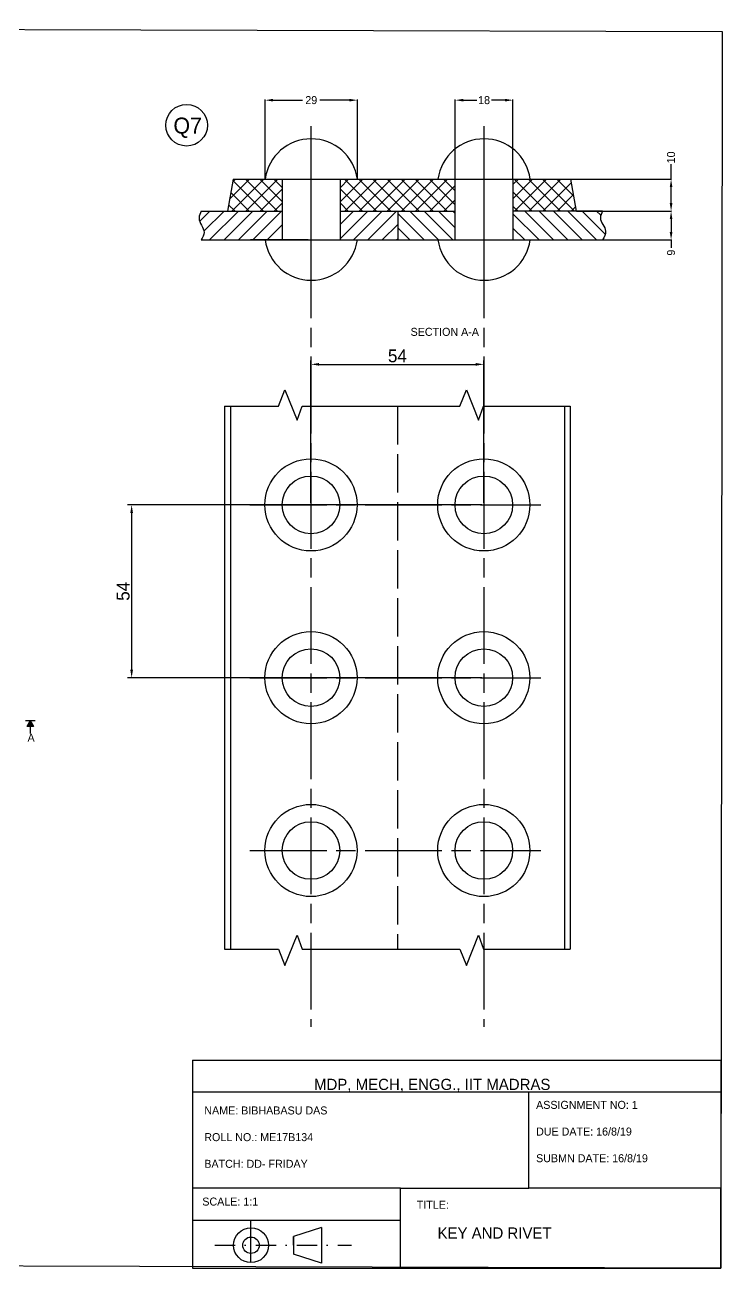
# Model space of a CAD drawing. Header units: millimetres. Extents: x -2626 to 3046, y -440 to 1628.
# Drawn here: x -1385.5 to -1167.6, y 420.7 to 809.1 of the extents above; entities that cross this region are included whole.
import ezdxf

# ---------------------------------------------------------------- set-up
doc = ezdxf.new("R2010")
doc.units = ezdxf.units.MM
for name, pattern in [('ACAD_ISO02W100', [15, 12, -3]), ('ACAD_ISO08W100', [36, 24, -3, 6, -3]), ('CENTER', [50.8, 31.75, -6.35, 6.35, -6.35]), ('DASHDOT2', [12.7, 6.35, -3.175, 0, -3.175])]:
    doc.linetypes.add(name, pattern=pattern)
doc.dimstyles.new('ISO-25', dxfattribs={"dimtxt": 4, "dimasz": 2.5, "dimexe": 1.25, "dimexo": 0.625, "dimtad": 1, "dimtxsty": 'Standard', "dimcen": 2.5, "dimadec": 0, "dimazin": 0, "dimtfac": 1, "dimtmove": 0, "dimatfit": 3, "dimfxl": 1, "dimarcsym": 0})
doc.dimstyles.get("Standard").update_dxf_attribs({"dimtxt": 2.5, "dimasz": 2.5, "dimexe": 0.18, "dimexo": 0.0625, "dimtad": 0, "dimdec": 0, "dimzin": 0, "dimdsep": 46, "dimtxsty": 'Standard', "dimcen": 2.5, "dimclrd": 3, "dimclre": 3, "dimclrt": 4, "dimadec": 0, "dimazin": 0, "dimtfac": 1, "dimtdec": 0, "dimtofl": 0, "dimtmove": 0, "dimatfit": 3, "dimfxl": 1, "dimtolj": 1, "dimtzin": 0, "dimarcsym": 0})

# ---------------------------------------------------------------- blocks, each defined once
blk = doc.blocks.new('*U319')
at = {"color": 0, "linetype": 'CENTER', "ltscale": 5, "transparency": 16777216}
blk.add_line((0, -25.6), (0, 25.6), dxfattribs=at)
blk = doc.blocks.new('*U320')
at = {"color": 0, "linetype": 'CENTER', "ltscale": 5, "transparency": 16777216}
blk.add_line((0, -25.6), (0, 25.6), dxfattribs=at)
blk = doc.blocks.new('*D360')
at = {"color": 3, "lineweight": -2, "transparency": 16777216}
for p, q in [((-1183.58, 760.93), (-1183.58, 765.65)), ((-1214.95, 760.93), (-1183.4, 760.93)), ((-1183.58, 753.43), (-1183.58, 758.43)), ((-1213.18, 750.93), (-1183.4, 750.93))]:
    blk.add_line(p, q, dxfattribs=at)
at = {"color": 3, "transparency": 16777216}
for points in [[(-1184, 758.43), (-1183.16, 758.43), (-1183.58, 760.93)], [(-1184, 753.43), (-1183.16, 753.43), (-1183.58, 750.93)]]:
    blk.add_solid(points, dxfattribs=at)
at = {"layer": 'Defpoints', "color": 0, "transparency": 16777216}
for p in [(-1215.01, 760.93), (-1213.24, 750.93), (-1183.58, 750.93)]:
    blk.add_point(p, dxfattribs=at)
at = {"color": 4, "transparency": 16777216, "insert": (-1183.58, 767.73), "char_height": 2.5, "attachment_point": 5, "rotation": 90}
blk.add_mtext('\\A1;10', dxfattribs=at)
blk = doc.blocks.new('*D361')
at = {"color": 3, "lineweight": -2, "transparency": 16777216}
for p, q in [((-1211.19, 750.93), (-1183.4, 750.93)), ((-1183.58, 748.43), (-1183.58, 744.43)), ((-1210.04, 741.93), (-1183.4, 741.93)), ((-1183.58, 741.93), (-1183.58, 739.43))]:
    blk.add_line(p, q, dxfattribs=at)
at = {"color": 3, "transparency": 16777216}
for points in [[(-1184, 748.43), (-1183.16, 748.43), (-1183.58, 750.93)], [(-1184, 744.43), (-1183.16, 744.43), (-1183.58, 741.93)]]:
    blk.add_solid(points, dxfattribs=at)
at = {"layer": 'Defpoints', "color": 0, "transparency": 16777216}
for p in [(-1211.25, 750.93), (-1210.1, 741.93), (-1183.58, 741.93)]:
    blk.add_point(p, dxfattribs=at)
at = {"color": 4, "transparency": 16777216, "insert": (-1183.58, 737.97), "char_height": 2.5, "attachment_point": 5, "rotation": 90}
blk.add_mtext('\\A1;9', dxfattribs=at)
blk = doc.blocks.new('*D362')
at = {"color": 3, "lineweight": -2, "transparency": 16777216}
for p, q in [((-1310.41, 761), (-1310.41, 785.79)), ((-1307.91, 785.61), (-1298.72, 785.61)), ((-1284.11, 785.61), (-1293.3, 785.61)), ((-1281.61, 761), (-1281.61, 785.79))]:
    blk.add_line(p, q, dxfattribs=at)
at = {"color": 3, "transparency": 16777216}
for points in [[(-1307.91, 786.03), (-1307.91, 785.19), (-1310.41, 785.61)], [(-1284.11, 786.03), (-1284.11, 785.19), (-1281.61, 785.61)]]:
    blk.add_solid(points, dxfattribs=at)
at = {"layer": 'Defpoints', "color": 0, "transparency": 16777216}
for p in [(-1281.61, 785.61), (-1310.41, 760.93), (-1281.61, 760.93)]:
    blk.add_point(p, dxfattribs=at)
at = {"color": 4, "transparency": 16777216, "insert": (-1296.01, 785.61), "char_height": 2.5, "attachment_point": 5}
blk.add_mtext('\\A1;29', dxfattribs=at)
blk = doc.blocks.new('*D363')
at = {"color": 3, "lineweight": -2, "transparency": 16777216}
for p, q in [((-1251.01, 761), (-1251.01, 785.79)), ((-1248.51, 785.61), (-1244.3, 785.61)), ((-1235.51, 785.61), (-1239.72, 785.61)), ((-1233.01, 761), (-1233.01, 785.79))]:
    blk.add_line(p, q, dxfattribs=at)
at = {"color": 3, "transparency": 16777216}
for points in [[(-1248.51, 786.03), (-1248.51, 785.19), (-1251.01, 785.61)], [(-1235.51, 786.03), (-1235.51, 785.19), (-1233.01, 785.61)]]:
    blk.add_solid(points, dxfattribs=at)
at = {"layer": 'Defpoints', "color": 0, "transparency": 16777216}
for p in [(-1233.01, 785.61), (-1251.01, 760.93), (-1233.01, 760.93)]:
    blk.add_point(p, dxfattribs=at)
at = {"color": 4, "transparency": 16777216, "insert": (-1242.01, 785.61), "char_height": 2.5, "attachment_point": 5}
blk.add_mtext('\\A1;18', dxfattribs=at)
blk = doc.blocks.new('*D455')
at = {"color": 0, "lineweight": -2, "transparency": 16777216}
for p, q in [((-1242.72, 659.15), (-1353.38, 659.15)), ((-1352.13, 656.65), (-1352.13, 607.65)), ((-1242.72, 605.15), (-1353.38, 605.15))]:
    blk.add_line(p, q, dxfattribs=at)
at = {"color": 0, "transparency": 16777216}
for points in [[(-1352.55, 656.65), (-1351.71, 656.65), (-1352.13, 659.15)], [(-1352.55, 607.65), (-1351.71, 607.65), (-1352.13, 605.15)]]:
    blk.add_solid(points, dxfattribs=at)
at = {"layer": 'Defpoints', "color": 0, "transparency": 16777216}
for p in [(-1242.09, 659.15), (-1352.13, 605.15), (-1242.09, 605.15)]:
    blk.add_point(p, dxfattribs=at)
at = {"color": 0, "transparency": 16777216, "insert": (-1354.76, 632.15), "char_height": 4, "attachment_point": 5, "rotation": 90}
blk.add_mtext('54', dxfattribs=at)
blk = doc.blocks.new('*D456')
at = {"color": 0, "lineweight": -2, "transparency": 16777216}
for p, q in [((-1296.09, 659.78), (-1296.09, 704.31)), ((-1242.09, 659.78), (-1242.09, 704.31)), ((-1293.59, 703.06), (-1244.59, 703.06))]:
    blk.add_line(p, q, dxfattribs=at)
at = {"color": 0, "transparency": 16777216}
for points in [[(-1293.59, 703.48), (-1293.59, 702.65), (-1296.09, 703.06)], [(-1244.59, 703.48), (-1244.59, 702.65), (-1242.09, 703.06)]]:
    blk.add_solid(points, dxfattribs=at)
at = {"layer": 'Defpoints', "color": 0, "transparency": 16777216}
for p in [(-1242.09, 703.06), (-1296.09, 659.15), (-1242.09, 659.15)]:
    blk.add_point(p, dxfattribs=at)
at = {"color": 0, "transparency": 16777216, "insert": (-1269.09, 705.69), "char_height": 4, "attachment_point": 5}
blk.add_mtext('54', dxfattribs=at)

msp = doc.modelspace()

# ---------------------------------------------------------------- hatches: boundary and pattern name
h = msp.add_hatch()
h.set_pattern_fill('ANSI31', color=3, scale=25)
h.set_pattern_definition([(45, (-2727.9088, 6.792), (-2.2097087, 2.2097087), [])])
h.paths.add_polyline_path([(-1269.008, 760.933), (-1287.008, 760.933), (-1287.008, 750.933), (-1251.008, 750.933), (-1251.008, 760.933)])
h.paths.add_polyline_path([(-1213.245, 750.933), (-1215.008, 760.933), (-1233.008, 760.933), (-1233.008, 750.933)])
h.paths.add_polyline_path([(-1320.408, 760.933), (-1322.171, 750.933), (-1305.008, 750.933), (-1305.008, 760.933), (-1306.008, 760.933)])
h = msp.add_hatch()
h.set_pattern_fill('ANSI31', color=3, scale=25, angle=90)
h.set_pattern_definition([(135, (-2727.9088, 6.792), (-2.2097087, -2.2097087), [])])
h.paths.add_polyline_path([(-1251.008, 750.933), (-1251.008, 760.933), (-1269.008, 760.933), (-1287.008, 760.933), (-1287.008, 750.933)])
h.paths.add_polyline_path([(-1320.408, 760.933), (-1322.171, 750.933), (-1305.008, 750.933), (-1305.008, 760.933), (-1306.008, 760.933)])
h.paths.add_polyline_path([(-1213.245, 750.933), (-1215.008, 760.933), (-1233.008, 760.933), (-1233.008, 750.933)])
h = msp.add_hatch()
h.set_pattern_fill('ANSI31', color=0)
h.set_pattern_definition([(45, (-1471.5966, 45.803), (-2.245064, 2.245064), [])])
h.paths.add_polyline_path([(-1287.008, 750.933), (-1287.008, 741.933), (-1269.008, 741.933), (-1269.008, 750.933)])
edge = h.paths.add_edge_path()
edge.add_spline(control_points=[(-1330.408, 750.933), (-1330.744, 750.221), (-1331.796, 747.99), (-1328.657, 744.99), (-1329.957, 742.72), (-1330.408, 741.933)], knot_values=[0, 0, 0, 0, 2.2342891, 7.0021964, 9.5361636, 9.5361636, 9.5361636, 9.5361636], degree=3, periodic=0)
edge.add_line((-1330.408, 741.933), (-1305.008, 741.933))
edge.add_line((-1305.008, 741.933), (-1305.008, 750.933))
edge.add_line((-1305.008, 750.933), (-1330.408, 750.933))
h = msp.add_hatch()
h.set_pattern_fill('ANSI31', color=3, angle=90)
h.set_pattern_definition([(135, (-1471.5966, 45.803), (-2.245064, -2.245064), [])])
h.paths.add_polyline_path([(-1251.008, 741.933), (-1251.008, 750.933), (-1269.008, 750.933), (-1269.008, 741.933)])
edge = h.paths.add_edge_path()
edge.add_spline(control_points=[(-1205.008, 741.933), (-1204.492, 742.841), (-1203.174, 745.161), (-1206.38, 748.083), (-1205.35, 750.223), (-1205.008, 750.933)], knot_values=[0, 0, 0, 0, 2.8805782, 7.3592036, 9.5783307, 9.5783307, 9.5783307, 9.5783307], degree=3, periodic=0)
edge.add_line((-1205.008, 750.933), (-1233.008, 750.933))
edge.add_line((-1233.008, 750.933), (-1233.008, 741.933))
edge.add_line((-1233.008, 741.933), (-1205.008, 741.933))
h = msp.add_hatch()
h.set_pattern_fill('ANSI31', color=0, scale=0.0001)
h.set_pattern_definition([(45, (-1395.25178353, 57.81257428), (-0.00022450640303, 0.00022450640303), [])])
h.paths.add_polyline_path([(-1383.804, 591.684), (-1384.804, 589.952), (-1382.804, 589.952)])

# ---------------------------------------------------------------- linework, layer by layer
at = {"color": 1, "linetype": 'ACAD_ISO08W100'}
for p, q in [((-1296.093, 777.467), (-1296.093, 496.104)), ((-1242.093, 777.467), (-1242.093, 496.104)), ((-1315.173, 659.154), (-1224.235, 659.154)), ((-1315.173, 605.154), (-1224.235, 605.154))]:
    msp.add_line(p, q, dxfattribs=at)
at = {"color": 0}
for p, q in [((-1320.408, 760.933), (-1322.171, 750.933)), ((-1320.408, 760.933), (-1306.008, 760.933)), ((-1306.008, 760.933), (-1269.008, 760.933)), ((-1305.008, 741.933), (-1305.008, 760.933)), ((-1287.008, 760.933), (-1287.008, 741.933)), ((-1269.008, 760.933), (-1242.008, 760.933)), ((-1251.008, 741.933), (-1251.008, 760.933)), ((-1242.008, 760.933), (-1215.008, 760.933)), ((-1233.008, 760.933), (-1233.008, 741.933)), ((-1215.008, 760.933), (-1213.245, 750.933)), ((-1330.408, 750.933), (-1305.008, 750.933)), ((-1287.008, 750.933), (-1251.008, 750.933)), ((-1269.008, 750.933), (-1269.008, 741.933)), ((-1205.008, 750.933), (-1233.008, 750.933)), ((-1330.408, 741.933), (-1205.008, 741.933)), ((-1382.304, 591.684), (-1385.304, 591.684)), ((-1383.804, 589.952), (-1383.804, 587.684))]:
    msp.add_line(p, q, dxfattribs=at)
at = {"color": 4}
for p, q in [((-1306.008, 760.933), (-1291.608, 760.933)), ((-1306.008, 760.933), (-1297.008, 760.933)), ((-1297.008, 741.933), (-1315.008, 741.933))]:
    msp.add_line(p, q, dxfattribs=at)
at = {"color": 4, "linetype": 'Continuous'}
for p, q in [((-1306.278, 690.031), (-1304.241, 695.05)), ((-1249.586, 690.031), (-1247.549, 695.05)), ((-1323.093, 690.031), (-1306.278, 690.031)), ((-1300.401, 685.654), (-1298.834, 690.031)), ((-1243.709, 685.654), (-1242.142, 690.031)), ((-1304.241, 515.257), (-1300.401, 524.654)), ((-1300.401, 524.654), (-1298.834, 520.277)), ((-1243.709, 524.654), (-1242.142, 520.277)), ((-1249.586, 520.277), (-1247.549, 515.257))]:
    msp.add_line(p, q, dxfattribs=at)
at = {"color": 0, "linetype": 'Continuous'}
for p, q in [((-1304.241, 695.05), (-1300.401, 685.654)), ((-1247.549, 695.05), (-1243.709, 685.654)), ((-1323.093, 690.031), (-1323.093, 520.277)), ((-1321.286, 690.031), (-1321.286, 520.277)), ((-1298.834, 690.031), (-1249.586, 690.031)), ((-1242.142, 690.031), (-1215.093, 690.031)), ((-1216.901, 690.031), (-1216.901, 520.277)), ((-1215.093, 690.031), (-1215.093, 520.277)), ((-1247.549, 515.257), (-1243.709, 524.654)), ((-1323.093, 520.277), (-1306.278, 520.277)), ((-1306.278, 520.277), (-1304.241, 515.257)), ((-1298.834, 520.277), (-1249.586, 520.277)), ((-1242.142, 520.277), (-1215.093, 520.277))]:
    msp.add_line(p, q, dxfattribs=at)
at = {"color": 3, "linetype": 'ACAD_ISO02W100'}
msp.add_line((-1269.093, 690.031), (-1269.093, 520.277), dxfattribs=at)
at = {"color": 6}
for p, q in [((-1384.804, 589.952), (-1383.804, 591.684)), ((-1383.804, 591.684), (-1382.804, 589.952)), ((-1382.804, 589.952), (-1384.804, 589.952))]:
    msp.add_line(p, q, dxfattribs=at)
at = {"color": 4, "linetype": 'ACAD_ISO08W100'}
msp.add_line((-1315.173, 551.154), (-1224.235, 551.154), dxfattribs=at)
for p, q in [((-1333.074, 485.656), (-1168.074, 485.656)), ((-1333.074, 485.656), (-1333.074, 445.656)), ((-1168.074, 485.656), (-1168.074, 475.656)), ((-1168.074, 475.656), (-1333.074, 475.656)), ((-1228.074, 445.656), (-1228.074, 475.656)), ((-1168.074, 475.656), (-1168.074, 445.656)), ((-1333.074, 445.656), (-1333.074, 435.656)), ((-1268.074, 445.656), (-1333.074, 445.656)), ((-1268.074, 420.656), (-1268.074, 445.656)), ((-1268.074, 445.656), (-1228.074, 445.656)), ((-1168.074, 445.656), (-1228.074, 445.656)), ((-1168.074, 420.656), (-1168.074, 445.656)), ((-1333.074, 435.656), (-1333.074, 420.656)), ((-1333.074, 435.656), (-1268.074, 435.656)), ((-1314.841, 422.367), (-1314.841, 435.656)), ((-1292.848, 433.39), (-1301.507, 430.506)), ((-1292.848, 433.39), (-1292.848, 422.246)), ((-1301.507, 427.805), (-1301.507, 430.506)), ((-1301.507, 430.506), (-1301.507, 424.999)), ((-1292.848, 422.246), (-1301.507, 424.999)), ((-1333.074, 420.656), (-1268.074, 420.656)), ((-1268.074, 420.656), (-1168.074, 420.656))]:
    msp.add_line(p, q)
at = {"color": 3, "linetype": 'DASHDOT2'}
msp.add_line((-1326.142, 427.805), (-1283.447, 427.805), dxfattribs=at)
at = {"color": 3}
msp.add_lwpolyline([(-1168.074, 420.656), (-1894.57, 422.729), (-1894.127, 809.142), (-1167.63, 807.069)], close=True, dxfattribs=at)
at = {"color": 0}
for centre, radius in [((-1334.95, 777.778), 6.5), ((-1296.093, 659.154), 14.4), ((-1242.093, 659.154), 14.4), ((-1296.093, 659.154), 9), ((-1242.093, 659.154), 9), ((-1296.093, 605.154), 14.4), ((-1242.093, 605.154), 14.4), ((-1296.093, 605.154), 9), ((-1242.093, 605.154), 9), ((-1296.093, 551.154), 14.4), ((-1242.093, 551.154), 14.4), ((-1296.093, 551.154), 9), ((-1242.093, 551.154), 9)]:
    msp.add_circle(centre, radius, dxfattribs=at)
for radius in [5.437, 5.437, 2.575]:
    msp.add_circle((-1314.841, 427.805), radius)
for centre, start, end in [((-1296.008, 759.004), 7.62815, 172.37185), ((-1242.008, 759.004), 7.62815, 172.37185), ((-1296.008, 743.861), 187.62815, 352.37185)]:
    msp.add_arc(centre, 14.529, start, end, dxfattribs=at)
at = {"color": 4}
msp.add_arc((-1242.008, 743.861), 14.529, 187.62815, 352.37185, dxfattribs=at)
msp.add_spline([(-1330.408, 750.933), (-1331.073, 748.8), (-1329.501, 744.299), (-1330.408, 741.933)], degree=3, dxfattribs=at)
at = {"color": 0}
msp.add_spline([(-1205.008, 750.933), (-1205.673, 748.816), (-1204.04, 744.646), (-1205.008, 741.933)], degree=3, dxfattribs=at)

# ---------------------------------------------------------------- block references
at = {"color": 1, "linetype": 'CENTER', "ltscale": 5}
for name, p in [('*U319', (-1296.008, 751.433)), ('*U320', (-1242.008, 751.433))]:
    msp.add_blockref(name, p, dxfattribs=at)

# ---------------------------------------------------------------- texts
for s, p in [('SECTION A-A', (-1264.972, 711.97)), ('A', (-1384.656, 585.149))]:
    msp.add_text(s, height=2.5).set_placement(p)
at = {"color": 0, "insert": (-1339.073, 780.17), "char_height": 5, "attachment_point": 1}
msp.add_mtext_dynamic_manual_height_columns('Q7', width=7.69771, gutter_width=1, heights=[0.219], dxfattribs=at)
at = {"attachment_point": 1}
for s, width, insert, char_height in [('MDP, MECH, ENGG., IIT MADRAS', 102.78584, (-1295.133, 479.822), 3.5), ('NAME: BIBHABASU DAS\\P\\PROLL NO.: ME17B134\\P\\PBATCH: DD- FRIDAY', 84.14448, (-1329.422, 471.175), 2.5), ('ASSIGNMENT NO: 1\\P\\PDUE DATE: 16/8/19\\P\\PSUBMN DATE: 16/8/19', 53.77146, (-1225.759, 472.918), 2.5), ('SCALE: 1:1', 33.67892, (-1330.049, 442.705), 2.5), ('TITLE:\\P      \\P       {\\H1.4x;KEY AND RIVET}', 83.71223, (-1263.05, 441.704), 2.5)]:
    msp.add_mtext_dynamic_manual_height_columns(s, width=width, gutter_width=12.5, heights=[0], dxfattribs=dict(at, insert=insert, char_height=char_height))

# ---------------------------------------------------------------- dimensions: what is measured, and where the dimension line sits
at = {"color": 4}
for base, p1, p2, picture, middle in [((-1281.608, 785.611), (-1310.408, 760.933), (-1281.608, 760.933), '*D362', (-1296.008, 785.611)), ((-1233.008, 785.611), (-1251.008, 760.933), (-1233.008, 760.933), '*D363', (-1242.008, 785.611))]:
    dim = msp.add_linear_dim(base=base, p1=p1, p2=p2, dimstyle='Standard', dxfattribs=at)
    dim.commit()
    dim.dimension.update_dxf_attribs({"geometry": picture, "text_midpoint": middle})
dim = msp.add_linear_dim(base=(-1183.58, 750.933), p1=(-1215.008, 760.933), p2=(-1213.245, 750.933), angle=90, dimstyle='Standard', dxfattribs=at)
dim.commit()
dim.dimension.update_dxf_attribs({"geometry": '*D360', "text_midpoint": (-1183.58, 767.73), "dimtype": 160})
dim = msp.add_linear_dim(base=(-1183.58, 741.933), p1=(-1211.248, 750.933), p2=(-1210.105, 741.933), angle=90, dimstyle='Standard', dxfattribs=at)
dim.commit()
dim.dimension.update_dxf_attribs({"geometry": '*D361', "text_midpoint": (-1183.58, 737.974)})
at = {"color": 3}
dim = msp.add_linear_dim(base=(-1242.093, 703.065), p1=(-1296.093, 659.154), p2=(-1242.093, 659.154), dimstyle='ISO-25', dxfattribs=at)
dim.commit()
dim.dimension.update_dxf_attribs({"geometry": '*D456', "text_midpoint": (-1269.093, 705.69)})
dim = msp.add_linear_dim(base=(-1352.131, 605.154), p1=(-1242.093, 659.154), p2=(-1242.093, 605.154), angle=90, dimstyle='ISO-25', dxfattribs=at)
dim.commit()
dim.dimension.update_dxf_attribs({"geometry": '*D455', "text_midpoint": (-1354.756, 632.154)})

doc.saveas('drawing.dxf')
